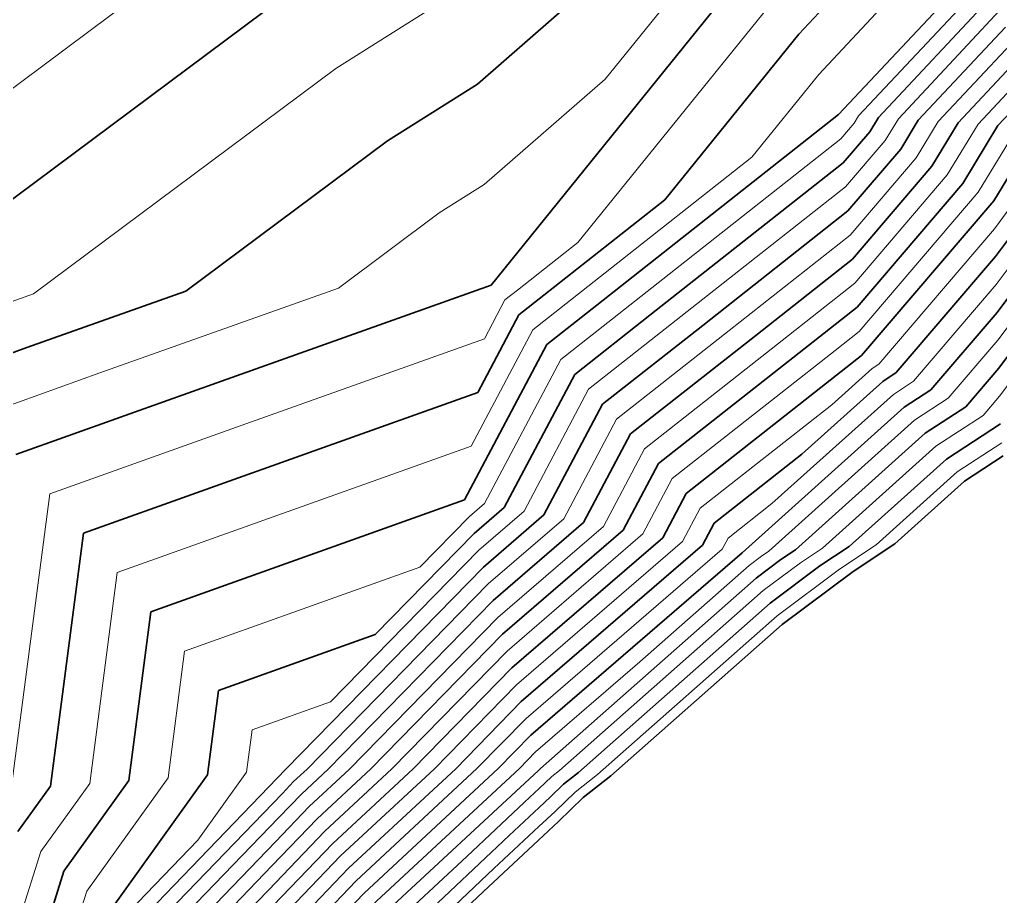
# Model space of a CAD drawing. Header units: millimetres. Extents: x -861324 to 439029, y -308065 to 694685.
# Drawn here: x -94915 to -54401, y -100285 to -64071 of the extents above; entities that cross this region are included whole.
import ezdxf

# ---------------------------------------------------------------- set-up
doc = ezdxf.new("R2010")
doc.units = ezdxf.units.MM
for name, color, linetype, lineweight in [('C-TOPO', 7, 'Continuous', 9), ('C-TOPO-MAJR', 7, 'Continuous', 35), ('C-TOPO-MINR', 7, 'Continuous', 9)]:
    doc.layers.add(name, color=color, linetype=linetype, lineweight=lineweight)

msp = doc.modelspace()

# ---------------------------------------------------------------- linework, layer by layer
at = {"layer": 'C-TOPO', "lineweight": 35}
for p, q in [((-54288, -82092), (-55885, -83131)), ((-55885, -83131), (-58762, -85717)), ((-58762, -85717), (-60486, -86867)), ((-60486, -86867), (-63412, -89056)), ((-63412, -89056), (-70487, -95303)), ((-70487, -95303), (-71636, -96204)), ((-71636, -96204), (-72648, -97190)), ((-72648, -97190), (-73485, -97961)), ((-73485, -97961), (-75762, -100091)), ((-75762, -100091), (-78468, -102637))]:
    msp.add_line(p, q, dxfattribs=at)
at = {"layer": 'C-TOPO-MAJR'}
for p, q in [((-76006, -66731), (-66022, -58027)), ((-62729, -64672), (-58733, -60405)), ((-75442, -75038), (-64375, -61350)), ((-61082, -67995), (-55089, -61593)), ((-100641, -75526), (-83986, -63113)), ((-59437, -68109), (-54643, -62987)), ((-57793, -68223), (-54197, -64382)), ((-68262, -71516), (-62729, -64672)), ((-56148, -68337), (-53750, -65776)), ((-79714, -69076), (-76006, -66731)), ((-54503, -68450), (-53304, -67170)), ((-71068, -75869), (-61082, -67995)), ((-59801, -68707), (-59437, -68109)), ((-58520, -69419), (-57793, -68223)), ((-57239, -70130), (-56148, -68337)), ((-55957, -70842), (-54503, -68450)), ((-60893, -69985), (-59801, -68707)), ((-54676, -71554), (-52858, -68564)), ((-88042, -75282), (-79714, -69076)), ((-60703, -71975), (-58520, -69419)), ((-68882, -76284), (-60893, -69985)), ((-60514, -73965), (-57239, -70130)), ((-60324, -75955), (-55957, -70842)), ((-73255, -75453), (-68262, -71516)), ((-60135, -77945), (-54676, -71554)), ((-66695, -76699), (-60703, -71975)), ((-54608, -73858), (-53532, -72420)), ((-54539, -76163), (-52388, -73285)), ((-64508, -77115), (-60514, -73965)), ((-58702, -78652), (-54608, -73858)), ((-54470, -78467), (-51245, -74151)), ((-94614, -77620), (-88042, -75282)), ((-88586, -79715), (-75442, -75038)), ((-74290, -76267), (-73255, -75453)), ((-73138, -77496), (-71068, -75869)), ((-62322, -77530), (-60324, -75955)), ((-57268, -79359), (-54539, -76163)), ((-75986, -79471), (-74290, -76267)), ((-71986, -78725), (-68882, -76284)), ((-70834, -79954), (-66695, -76699)), ((-69682, -81183), (-64508, -77115)), ((-97854, -78777), (-94614, -77620)), ((-76531, -83904), (-73138, -77496)), ((-68530, -82412), (-62322, -77530)), ((-67378, -83641), (-60135, -77945)), ((-55835, -80065), (-54470, -78467)), ((-74894, -84217), (-71986, -78725)), ((-59259, -79015), (-58702, -78652)), ((-62604, -82022), (-59259, -79015)), ((-58382, -80084), (-57268, -79359)), ((-95067, -82028), (-88586, -79715)), ((-82558, -81809), (-75986, -79471)), ((-73257, -84531), (-70834, -79954)), ((-65074, -86099), (-58382, -80084)), ((-57506, -81153), (-55835, -80065)), ((-56630, -82222), (-54401, -80772)), ((-71620, -84844), (-69682, -81183)), ((-62859, -85965), (-57506, -81153)), ((-92280, -85280), (-82558, -81809)), ((-66226, -84870), (-62604, -82022)), ((-60645, -85831), (-56630, -82222)), ((-69984, -85158), (-68530, -82412)), ((-68347, -85472), (-67378, -83641)), ((-89492, -88531), (-76531, -83904)), ((-76140, -85292), (-74894, -84217)), ((-75750, -86681), (-73257, -84531)), ((-75360, -88070), (-71620, -84844)), ((-66710, -85785), (-66226, -84870)), ((-93637, -95732), (-92280, -85280)), ((-80224, -89469), (-76140, -85292)), ((-74970, -89459), (-69984, -85158)), ((-74580, -90848), (-68347, -85472)), ((-74190, -92237), (-66710, -85785)), ((-61854, -86638), (-60645, -85831)), ((-73800, -93626), (-65074, -86099)), ((-63464, -86369), (-62859, -85965)), ((-83918, -95034), (-75750, -86681)), ((-64491, -87137), (-63464, -86369)), ((-63908, -88174), (-61854, -86638)), ((-73396, -95000), (-64491, -87137)), ((-82164, -95028), (-75360, -88070)), ((-71823, -95164), (-63908, -88174)), ((-90398, -95499), (-89492, -88531)), ((-86705, -91782), (-80224, -89469)), ((-80410, -95022), (-74970, -89459)), ((-78656, -95016), (-74580, -90848)), ((-87158, -95267), (-86705, -91782)), ((-76902, -95010), (-74190, -92237)), ((-75148, -95004), (-73800, -93626)), ((-89590, -100922), (-83918, -95034)), ((-83272, -96057), (-82164, -95028)), ((-82626, -97079), (-80410, -95022)), ((-81980, -98102), (-78656, -95016)), ((-81334, -99125), (-76902, -95010)), ((-80689, -100148), (-75148, -95004)), ((-80043, -101171), (-73485, -95083)), ((-73485, -95083), (-73430, -95031)), ((-73430, -95031), (-73415, -95017)), ((-73415, -95017), (-73410, -95012)), ((-73410, -95012), (-73403, -95006)), ((-73403, -95006), (-73396, -95000)), ((-72448, -95653), (-71823, -95164)), ((-93088, -99248), (-90398, -95499)), ((-91193, -100889), (-87158, -95267)), ((-94982, -97606), (-93637, -95732)), ((-72998, -96189), (-72448, -95653)), ((-84206, -97030), (-83272, -96057)), ((-73453, -96609), (-72998, -96189)), ((-74690, -97766), (-73453, -96609)), ((-87988, -100955), (-84206, -97030)), ((-84495, -99026), (-82626, -97079)), ((-79397, -102194), (-74690, -97766)), ((-84784, -101022), (-81980, -98102)), ((-94296, -103077), (-93088, -99248)), ((-86386, -100988), (-84495, -99026)), ((-83437, -101315), (-81334, -99125)), ((-82090, -101608), (-80689, -100148))]:
    msp.add_line(p, q, dxfattribs=at)
at = {"layer": 'C-TOPO-MINR'}
for p, q in [((-70732, -66533), (-65199, -59689)), ((-100001, -70476), (-86122, -60132)), ((-61906, -66334), (-56911, -60999)), ((-60260, -68052), (-54866, -62290)), ((-81850, -66095), (-76289, -62577)), ((-71852, -73277), (-63552, -63011)), ((-58615, -68166), (-54420, -63684)), ((-56970, -68280), (-53974, -65079)), ((-94341, -75404), (-81850, -66095)), ((-64672, -69756), (-61906, -66334)), ((-75724, -70884), (-70732, -66533)), ((-55325, -68393), (-53527, -66473)), ((-60442, -68351), (-60260, -68052)), ((-60988, -68990), (-60442, -68351)), ((-59160, -69063), (-58615, -68166)), ((-57879, -69774), (-56970, -68280)), ((-56598, -70486), (-55325, -68393)), ((-55317, -71198), (-53680, -68507)), ((-69975, -76076), (-60988, -68990)), ((-60798, -70980), (-59160, -69063)), ((-72162, -75661), (-64672, -69756)), ((-60609, -72970), (-57879, -69774)), ((-60419, -74960), (-56598, -70486)), ((-77578, -72057), (-75724, -70884)), ((-67788, -76492), (-60798, -70980)), ((-60230, -76950), (-55317, -71198)), ((-81742, -75160), (-77578, -72057)), ((-54642, -72706), (-54104, -71987)), ((-59418, -78299), (-54642, -72706)), ((-54573, -75011), (-52960, -72852)), ((-74348, -75246), (-71852, -73277)), ((-65602, -76907), (-60609, -72970)), ((-54505, -77315), (-51816, -73718)), ((-54436, -79620), (-50673, -74584)), ((-91600, -78667), (-81742, -75160)), ((-74866, -75652), (-74348, -75246)), ((-63415, -77322), (-60419, -74960)), ((-57985, -79005), (-54573, -75011)), ((-97627, -76573), (-94341, -75404)), ((-75714, -77254), (-74866, -75652)), ((-73714, -76881), (-72162, -75661)), ((-72562, -78110), (-69975, -76076)), ((-71410, -79339), (-67788, -76492)), ((-76258, -81687), (-73714, -76881)), ((-70258, -80568), (-65602, -76907)), ((-61228, -77738), (-60230, -76950)), ((-85572, -80762), (-75714, -77254)), ((-69106, -81797), (-63415, -77322)), ((-56552, -79712), (-54505, -77315)), ((-67954, -83026), (-61228, -77738)), ((-75712, -84060), (-72562, -78110)), ((-61370, -79984), (-59697, -78480)), ((-59697, -78480), (-59418, -78299)), ((-96460, -80403), (-91600, -78667)), ((-74075, -84374), (-71410, -79339)), ((-58820, -79549), (-57985, -79005)), ((-63839, -84061), (-58820, -79549)), ((-57944, -80618), (-56552, -79712)), ((-55118, -80419), (-54436, -79620)), ((-66802, -84255), (-61370, -79984)), ((-72439, -84688), (-70258, -80568)), ((-63966, -86032), (-57944, -80618)), ((-57068, -81687), (-55118, -80419)), ((-93673, -83654), (-85572, -80762)), ((-79544, -82856), (-76258, -81687)), ((-70802, -85001), (-69106, -81797)), ((-61752, -85898), (-57068, -81687)), ((-56191, -82756), (-54335, -81548)), ((-90886, -86905), (-79544, -82856)), ((-69165, -85315), (-67954, -83026)), ((-59537, -85764), (-56191, -82756)), ((-95257, -95849), (-93673, -83654)), ((-76335, -84598), (-75712, -84060)), ((-67529, -85628), (-66802, -84255)), ((-65650, -85484), (-63839, -84061)), ((-78377, -86686), (-76335, -84598)), ((-75945, -85987), (-74075, -84374)), ((-75555, -87376), (-72439, -84688)), ((-75165, -88765), (-70802, -85001)), ((-74775, -90154), (-69165, -85315)), ((-74385, -91542), (-67529, -85628)), ((-65892, -85942), (-65650, -85484)), ((-61050, -86773), (-59537, -85764)), ((-82071, -92251), (-75945, -85987)), ((-73995, -92931), (-65892, -85942)), ((-64782, -86618), (-64269, -86234)), ((-64269, -86234), (-63966, -86032)), ((-62659, -86503), (-61752, -85898)), ((-88099, -90157), (-78377, -86686)), ((-69295, -90602), (-64782, -86618)), ((-64199, -87656), (-62659, -86503)), ((-92017, -95616), (-90886, -86905)), ((-63616, -88693), (-61050, -86773)), ((-83041, -95031), (-75555, -87376)), ((-72609, -95082), (-64199, -87656)), ((-71037, -95246), (-63616, -88693)), ((-81287, -95025), (-75165, -88765)), ((-88778, -95383), (-88099, -90157)), ((-79533, -95019), (-74775, -90154)), ((-73605, -94320), (-69295, -90602)), ((-77779, -95013), (-74385, -91542)), ((-85311, -93408), (-82071, -92251)), ((-76025, -95007), (-73995, -92931)), ((-85538, -95150), (-85311, -93408)), ((-74271, -95001), (-73605, -94320)), ((-87555, -97961), (-85538, -95150)), ((-83595, -95545), (-83041, -95031)), ((-82949, -96568), (-81287, -95025)), ((-82303, -97591), (-79533, -95019)), ((-81657, -98614), (-77779, -95013)), ((-81011, -99637), (-76025, -95007)), ((-80366, -100659), (-74271, -95001)), ((-72926, -95330), (-72609, -95082)), ((-92140, -100068), (-88778, -95383)), ((-84062, -96032), (-83595, -95545)), ((-73434, -95813), (-73204, -95601)), ((-73204, -95601), (-72926, -95330)), ((-71971, -95977), (-71037, -95246)), ((-94035, -98427), (-92017, -95616)), ((-74060, -96398), (-73434, -95813)), ((-72792, -96778), (-71971, -95977)), ((-88789, -100939), (-84062, -96032)), ((-76441, -98638), (-74060, -96398)), ((-84351, -98028), (-82949, -96568)), ((-73472, -97404), (-72792, -96778)), ((-84639, -100024), (-82303, -97591)), ((-75320, -99134), (-73472, -97404)), ((-90392, -100905), (-87555, -97961)), ((-87187, -100972), (-84351, -98028)), ((-94941, -101299), (-94035, -98427)), ((-84110, -101168), (-81657, -98614)), ((-79720, -101682), (-76441, -98638)), ((-78850, -102454), (-75320, -99134)), ((-82764, -101461), (-81011, -99637)), ((-85585, -101005), (-84639, -100024)), ((-92744, -101983), (-92140, -100068))]:
    msp.add_line(p, q, dxfattribs=at)

doc.saveas('drawing.dxf')
